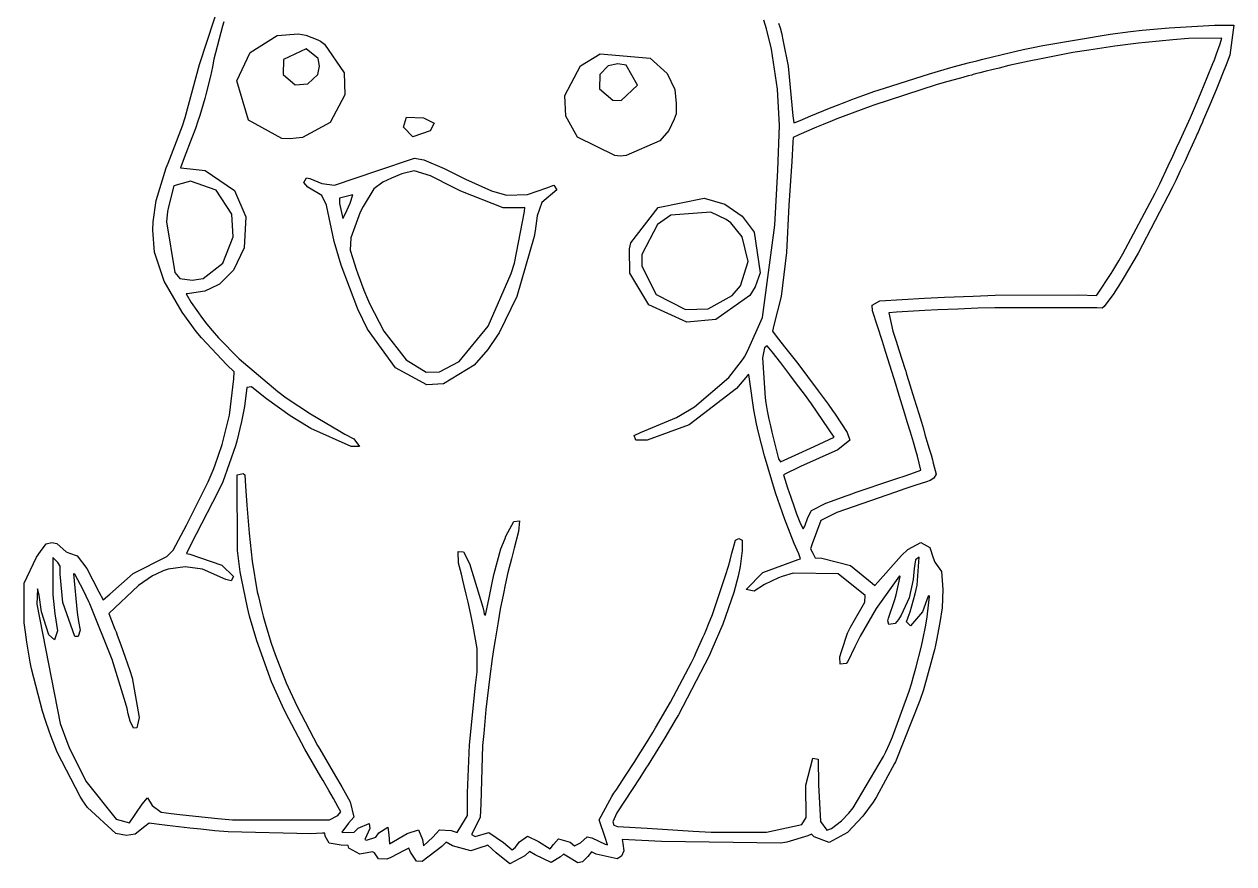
# Model space of a CAD drawing. Extents: x 3.8 to 19.3, y 2.4 to 20.
# Drawn here: x 3.84 to 19.3, y 2.39 to 13.12 of the extents above; entities that cross this region are included whole.
import ezdxf

# ---------------------------------------------------------------- set-up
doc = ezdxf.new("R2010")
doc.units = 0

msp = doc.modelspace()

# ---------------------------------------------------------------- linework, layer by layer
at = {"layer": 'Vrstva 1'}
for p, q in [((6.082181, 12.602323), (6.456938, 13.740653)), ((6.395549, 13.150627), (6.377374, 13.094137)), ((13.326, 13.060902), (13.294132, 13.169693)), ((6.377374, 13.094137), (6.268563, 12.672124)), ((7.075805, 12.973857), (7.350325, 12.995261)), ((7.350325, 12.995261), (7.443376, 12.979995)), ((13.390725, 12.79839), (13.326, 13.060902)), ((13.483066, 13.130663), (13.500394, 13.074174)), ((13.500394, 13.074174), (13.518089, 13.007715)), ((13.518089, 13.007715), (13.542615, 12.898058)), ((16.85907, 12.844741), (17.716319, 12.990964)), ((17.716319, 12.990964), (17.977374, 13.024288)), ((17.977374, 13.024288), (18.125541, 13.04143)), ((18.125541, 13.04143), (18.471263, 13.0733)), ((18.471263, 13.0733), (19.051159, 13.107663)), ((19.051159, 13.107663), (19.298103, 13.105377)), ((19.298103, 13.105377), (19.247484, 12.721954)), ((6.729559, 12.75928), (7.075805, 12.973857)), ((7.443376, 12.979995), (7.593411, 12.920803)), ((7.593411, 12.920803), (7.630831, 12.901417)), ((7.630831, 12.901417), (7.681876, 12.865898)), ((7.681876, 12.865898), (7.933824, 12.496018)), ((13.542615, 12.898058), (13.603507, 12.582379)), ((16.735598, 12.820877), (16.85907, 12.844741)), ((17.779736, 12.836617), (17.4446, 12.788814)), ((18.079597, 12.874537), (17.779736, 12.836617)), ((18.171319, 12.885552), (18.079597, 12.874537)), ((18.520569, 12.917532), (18.171319, 12.885552)), ((18.718124, 12.934465), (18.520569, 12.917532)), ((19.144161, 12.942548), (18.718124, 12.934465)), ((19.078446, 12.741912), (19.125055, 12.870148)), ((19.125055, 12.870148), (19.144161, 12.942548)), ((6.561636, 12.39633), (6.729559, 12.75928)), ((7.444999, 12.805336), (7.155047, 12.669113)), ((7.599067, 12.681967), (7.444999, 12.805336)), ((7.615831, 12.582413), (7.599067, 12.681967)), ((10.95287, 12.585478), (11.200794, 12.74238)), ((11.200794, 12.74238), (11.841887, 12.686)), ((11.841887, 12.686), (12.057581, 12.490161)), ((13.4694, 12.289981), (13.390725, 12.79839)), ((16.014168, 12.652797), (16.091779, 12.672628)), ((16.091779, 12.672628), (16.44632, 12.757779)), ((16.44632, 12.757779), (16.608598, 12.794221)), ((16.608598, 12.794221), (16.735598, 12.820877)), ((16.837823, 12.677502), (16.682601, 12.645329)), ((17.239989, 12.755236), (16.837823, 12.677502)), ((17.4446, 12.788814), (17.239989, 12.755236)), ((19.049467, 12.665485), (19.078446, 12.741912)), ((19.247484, 12.721954), (19.201973, 12.599005)), ((5.901982, 11.927767), (6.082181, 12.602323)), ((6.248666, 12.575759), (6.223097, 12.456133)), ((6.268563, 12.672124), (6.248666, 12.575759)), ((7.155047, 12.669113), (7.153072, 12.476408)), ((7.595568, 12.474313), (7.615831, 12.582413)), ((10.751093, 12.206922), (10.95287, 12.585478)), ((11.304903, 12.587288), (11.196516, 12.476081)), ((11.426236, 12.61218), (11.304903, 12.587288)), ((11.535597, 12.596342), (11.426236, 12.61218)), ((11.677868, 12.340704), (11.535597, 12.596342)), ((13.603507, 12.582379), (13.663741, 11.949112)), ((15.409154, 12.484845), (15.712543, 12.573574)), ((15.712543, 12.573574), (15.793682, 12.595754)), ((15.793682, 12.595754), (15.839543, 12.607808)), ((15.839543, 12.607808), (15.920682, 12.628757)), ((15.920682, 12.628757), (16.014168, 12.652797)), ((16.132454, 12.518372), (16.054843, 12.499218)), ((16.206351, 12.53504), (16.132454, 12.518372)), ((16.301601, 12.558527), (16.206351, 12.53504)), ((16.425073, 12.589191), (16.301601, 12.558527)), ((16.682601, 12.645329), (16.425073, 12.589191)), ((18.959537, 12.439524), (19.029429, 12.61564)), ((19.029429, 12.61564), (19.049467, 12.665485)), ((19.201973, 12.599005), (19.155623, 12.482702)), ((6.223097, 12.456133), (6.166124, 12.220204)), ((6.709227, 11.891243), (6.561636, 12.39633)), ((7.153072, 12.476408), (7.306592, 12.343512)), ((7.466595, 12.355517), (7.595568, 12.474313)), ((7.933824, 12.496018), (7.941388, 12.216789)), ((11.196516, 12.476081), (11.192621, 12.29332)), ((12.057581, 12.490161), (12.157809, 12.286551)), ((14.834127, 12.303205), (15.409154, 12.484845)), ((15.599565, 12.374476), (15.493732, 12.343392)), ((15.835926, 12.439443), (15.599565, 12.374476)), ((15.902954, 12.458598), (15.835926, 12.439443)), ((15.950161, 12.469336), (15.902954, 12.458598)), ((15.969494, 12.475325), (15.950161, 12.469336)), ((15.999897, 12.485756), (15.969494, 12.475325)), ((16.054843, 12.499218), (15.999897, 12.485756)), ((18.881034, 12.250117), (18.959537, 12.439524)), ((19.116567, 12.386336), (19.072901, 12.280002)), ((19.155623, 12.482702), (19.116567, 12.386336)), ((6.166124, 12.220204), (6.152154, 12.17036)), ((7.306592, 12.343512), (7.466524, 12.355518)), ((7.466524, 12.355518), (7.466595, 12.355517)), ((7.941388, 12.216789), (7.753537, 11.86312)), ((11.192621, 12.29332), (11.362555, 12.149558)), ((11.47265, 12.143885), (11.677868, 12.340704)), ((12.157809, 12.286551), (12.173867, 12.10391)), ((13.494433, 11.82477), (13.4694, 12.289981)), ((14.558961, 12.206788), (14.664794, 12.244497)), ((14.664794, 12.244497), (14.700072, 12.256867)), ((15.493732, 12.343392), (14.699983, 12.0842)), ((14.700072, 12.256867), (14.7671, 12.27999)), ((14.7671, 12.27999), (14.834127, 12.303205)), ((18.806872, 12.074001), (18.881034, 12.250117)), ((19.072901, 12.280002), (18.993284, 12.090595)), ((6.152154, 12.17036), (6.086958, 11.951046)), ((10.765543, 11.94441), (10.751093, 12.206922)), ((11.362555, 12.149558), (11.472647, 12.143886)), ((11.472647, 12.143886), (11.47265, 12.143885)), ((12.173867, 12.10391), (12.173619, 11.974315)), ((14.1321, 12.044196), (14.256899, 12.094671)), ((14.654122, 12.068116), (14.227261, 11.908171)), ((14.256899, 12.094671), (14.30033, 12.11052)), ((14.30033, 12.11052), (14.334281, 12.123186)), ((14.334281, 12.123186), (14.41785, 12.155929)), ((14.41785, 12.155929), (14.558961, 12.206788)), ((14.699983, 12.0842), (14.654122, 12.068116)), ((18.742692, 11.927792), (18.806872, 12.074001)), ((18.993284, 12.090595), (18.925533, 11.932559)), ((5.864224, 11.81811), (5.901982, 11.927767)), ((6.086958, 11.951046), (6.064014, 11.881264)), ((8.68896, 11.801575), (8.729628, 11.931776)), ((8.729628, 11.931776), (8.946208, 11.92452)), ((8.946208, 11.92452), (9.07971, 11.853502)), ((10.912688, 11.677071), (10.765543, 11.94441)), ((12.148078, 11.903829), (12.078871, 11.758868)), ((12.173619, 11.974315), (12.148078, 11.903829)), ((13.663741, 11.949112), (13.674946, 11.860455)), ((13.758156, 11.889817), (13.895739, 11.947585)), ((13.895739, 11.947585), (14.1321, 12.044196)), ((14.227261, 11.908171), (14.167289, 11.884541)), ((18.612317, 11.635374), (18.742692, 11.927792)), ((18.925533, 11.932559), (18.908713, 11.893688)), ((5.746952, 11.509077), (5.864224, 11.81811)), ((6.031722, 11.788222), (5.986874, 11.668596)), ((6.064014, 11.881264), (6.031722, 11.788222)), ((7.13646, 11.656488), (6.709227, 11.891243)), ((7.753537, 11.86312), (7.400083, 11.669315)), ((8.807685, 11.681125), (8.68896, 11.801575)), ((9.029624, 11.754795), (8.807685, 11.681124)), ((9.07971, 11.853502), (9.029624, 11.754795)), ((12.078871, 11.758868), (11.964921, 11.628008)), ((13.471488, 11.253225), (13.494433, 11.82477)), ((13.674946, 11.860455), (13.703831, 11.866647)), ((13.703831, 11.866647), (13.758156, 11.889817)), ((13.9674, 11.804847), (13.738665, 11.704664)), ((14.050319, 11.837328), (13.9674, 11.804847)), ((14.167289, 11.884541), (14.050319, 11.837328)), ((18.870195, 11.804823), (18.84107, 11.740683)), ((18.899033, 11.868963), (18.870195, 11.804823)), ((18.908713, 11.893688), (18.899033, 11.868963)), ((5.986874, 11.668596), (5.888537, 11.411613)), ((7.237805, 11.652763), (7.136459, 11.656488)), ((7.136459, 11.656488), (7.13646, 11.656488)), ((7.400083, 11.669315), (7.237805, 11.652763)), ((8.807685, 11.681124), (8.807685, 11.681125)), ((11.390309, 11.439542), (10.912688, 11.677071)), ((11.964921, 11.628008), (11.53661, 11.439693)), ((13.665781, 11.610495), (13.652883, 11.362896)), ((13.666345, 11.672009), (13.665781, 11.610495)), ((13.738665, 11.704664), (13.666345, 11.672009)), ((18.567664, 11.538726), (18.612317, 11.635374)), ((18.81282, 11.673763), (18.718321, 11.469206)), ((18.831108, 11.715957), (18.81282, 11.673763)), ((18.84107, 11.740683), (18.831108, 11.715957)), ((5.682083, 11.34293), (5.746952, 11.509077)), ((11.390309, 11.439541), (11.390309, 11.439542)), ((11.458999, 11.433623), (11.390309, 11.439541)), ((11.53661, 11.439693), (11.458999, 11.433623)), ((18.518574, 11.432675), (18.567664, 11.538726)), ((18.718321, 11.469206), (18.671119, 11.366195)), ((5.531326, 10.86775), (5.658348, 11.283117)), ((5.658348, 11.283117), (5.682083, 11.34293)), ((5.888537, 11.411613), (5.84033, 11.282717)), ((5.84033, 11.282717), (5.965126, 11.270347)), ((8.350017, 11.243372), (8.829794, 11.406089)), ((8.829794, 11.406089), (8.949738, 11.386565)), ((8.949738, 11.386565), (9.210793, 11.274245)), ((13.652883, 11.362896), (13.613846, 10.804643)), ((18.351058, 11.080443), (18.460535, 11.309726)), ((18.460535, 11.309726), (18.518574, 11.432675)), ((18.671119, 11.366195), (18.614666, 11.246569)), ((5.965126, 11.270347), (6.157119, 11.248261)), ((6.157119, 11.248261), (6.529412, 10.994038)), ((7.41854, 11.095231), (7.448543, 11.154301)), ((7.448543, 11.154301), (7.492768, 11.147759)), ((7.492768, 11.147759), (7.64799, 11.082944)), ((7.80674, 11.063871), (8.350017, 11.243372)), ((8.537001, 11.149755), (8.42394, 11.099656)), ((8.670577, 11.204925), (8.537001, 11.149755)), ((8.826341, 11.246595), (8.670577, 11.204925)), ((9.033433, 11.180572), (8.826341, 11.246595)), ((9.330751, 11.033596), (9.033433, 11.180572)), ((9.210793, 11.274245), (9.480143, 11.138965)), ((9.480143, 11.138965), (9.814043, 10.988211)), ((13.433185, 10.548762), (13.471488, 11.253225)), ((18.614666, 11.246569), (18.556458, 11.12362)), ((5.757723, 11.054945), (5.687549, 10.784707)), ((5.969717, 11.113677), (5.757723, 11.054945)), ((6.296762, 10.997435), (5.969717, 11.113677)), ((6.496129, 10.692336), (6.296762, 10.997435)), ((6.529412, 10.994038), (6.676112, 10.655201)), ((7.468604, 11.036996), (7.41854, 11.095231)), ((7.647888, 10.930261), (7.468604, 11.036996)), ((7.64799, 11.082944), (7.80674, 11.063871)), ((8.309798, 11.016252), (8.173253, 10.790752)), ((8.42394, 11.099656), (8.309798, 11.016252)), ((9.422474, 10.986873), (9.330751, 11.033596)), ((9.962224, 10.773997), (9.422474, 10.986873)), ((9.814043, 10.988211), (10.004543, 10.933628)), ((10.274562, 10.944674), (10.522875, 11.028092)), ((10.650504, 11.004132), (10.455305, 10.839324)), ((10.522875, 11.028092), (10.608794, 11.060503)), ((10.608794, 11.060503), (10.650504, 11.004132)), ((18.510049, 11.027255), (18.077614, 10.193198)), ((18.292463, 10.960817), (18.351058, 11.080443)), ((18.556458, 11.12362), (18.510049, 11.027255)), ((5.492174, 10.595269), (5.531326, 10.86775)), ((7.704267, 10.804638), (7.647888, 10.930261)), ((8.043101, 10.936425), (7.870869, 10.894854)), ((7.870869, 10.894854), (7.871716, 10.826353)), ((7.871716, 10.826353), (7.91572, 10.635321)), ((7.943034, 10.693472), (8.007772, 10.832003)), ((8.007772, 10.832003), (8.043101, 10.936425)), ((10.004543, 10.933628), (10.274562, 10.944674)), ((10.455305, 10.839324), (10.399764, 10.670676)), ((11.944795, 10.775666), (12.533256, 10.897838)), ((12.533256, 10.897838), (12.793702, 10.820267)), ((12.793702, 10.820267), (13.014967, 10.667208)), ((17.879996, 10.18325), (18.292463, 10.960817)), ((5.676288, 10.724894), (5.662459, 10.595227)), ((5.687549, 10.784707), (5.676288, 10.724894)), ((6.512329, 10.401475), (6.496129, 10.692336)), ((7.804447, 10.34275), (7.704267, 10.804638)), ((7.91572, 10.635321), (7.943095, 10.693472)), ((7.943095, 10.693472), (7.943034, 10.693472)), ((8.13762, 10.716587), (8.01616, 10.389278)), ((8.173253, 10.790752), (8.13762, 10.716587)), ((10.222416, 10.771155), (9.962224, 10.773997)), ((10.107145, 10.067261), (10.234354, 10.723947)), ((10.23918, 10.77617), (10.222416, 10.771155)), ((10.234354, 10.723947), (10.23918, 10.77617)), ((10.399764, 10.670676), (10.371369, 10.47899)), ((11.596208, 10.326135), (11.944795, 10.775666)), ((12.106879, 10.678715), (11.934074, 10.55929)), ((12.614475, 10.717953), (12.106879, 10.678715)), ((12.813659, 10.622323), (12.614475, 10.717953)), ((13.014967, 10.667208), (13.171499, 10.462376)), ((13.613846, 10.804643), (13.585198, 10.199869)), ((5.485231, 10.488935), (5.492174, 10.595269)), ((5.662459, 10.595227), (5.769579, 9.944005)), ((6.676112, 10.655201), (6.655627, 10.262992)), ((11.934074, 10.55929), (11.736386, 10.174819)), ((12.872147, 10.580275), (12.813659, 10.622323)), ((13.015634, 10.400632), (12.872147, 10.580275)), ((13.275073, 9.370382), (13.433185, 10.548762)), ((5.510687, 10.206486), (5.485231, 10.488935)), ((6.380942, 10.065812), (6.512329, 10.401475)), ((8.01616, 10.389278), (8.007722, 10.2331)), ((10.357766, 10.405885), (10.136834, 9.638287)), ((10.371369, 10.47899), (10.357766, 10.405885)), ((13.094011, 10.088355), (13.015634, 10.400632)), ((13.171499, 10.462376), (13.246968, 9.943681)), ((5.633891, 9.834317), (5.510687, 10.206486)), ((6.655627, 10.262992), (6.519844, 9.973896)), ((7.892106, 10.040363), (7.804447, 10.34275)), ((8.007722, 10.2331), (8.036455, 10.136734)), ((11.575662, 10.249708), (11.596208, 10.326135)), ((11.58046, 9.938507), (11.575662, 10.249708)), ((13.585198, 10.199869), (13.515105, 9.638293)), ((6.128312, 9.869965), (6.380942, 10.065812)), ((8.036455, 10.136734), (8.085824, 9.987202)), ((10.065252, 9.934032), (10.107145, 10.067261)), ((11.736386, 10.174819), (11.736626, 10.028553)), ((12.997544, 9.774528), (13.094011, 10.088355)), ((17.751348, 9.967259), (17.829388, 10.096854)), ((17.829388, 10.096854), (17.879996, 10.18325)), ((18.077614, 10.193198), (17.885658, 9.867293)), ((5.769579, 9.944005), (5.832244, 9.87112)), ((6.519844, 9.973896), (6.340131, 9.79778)), ((8.106324, 9.475464), (7.892106, 10.040363)), ((8.085824, 9.987202), (8.105692, 9.930713)), ((8.105692, 9.930713), (8.183817, 9.721368)), ((9.771329, 9.261681), (10.065252, 9.934032)), ((11.823368, 9.530727), (11.58046, 9.938507)), ((11.736626, 10.028553), (11.916683, 9.665717)), ((13.246968, 9.943681), (13.182709, 9.76158)), ((17.557502, 9.670719), (17.730323, 9.934029)), ((17.730323, 9.934029), (17.751348, 9.967259)), ((5.860826, 9.438888), (5.633891, 9.834317)), ((5.832244, 9.87112), (5.989947, 9.846871)), ((5.989947, 9.846871), (6.12832, 9.869968)), ((6.12832, 9.869968), (6.128312, 9.869965)), ((6.321702, 9.788122), (6.152095, 9.709496)), ((6.340131, 9.79778), (6.321702, 9.788122)), ((12.89081, 9.651569), (12.997544, 9.774528)), ((13.182709, 9.76158), (13.114558, 9.650864)), ((17.826894, 9.770928), (17.801099, 9.73131)), ((17.885658, 9.867293), (17.826894, 9.770928)), ((5.954317, 9.679677), (5.914826, 9.675)), ((5.914826, 9.675), (5.977747, 9.56208)), ((6.152095, 9.709496), (5.954317, 9.679677)), ((8.183817, 9.721368), (8.230321, 9.608388)), ((8.230321, 9.608388), (8.254762, 9.551898)), ((10.136834, 9.638287), (9.91043, 9.174767)), ((11.916683, 9.665717), (12.290732, 9.472362)), ((12.583349, 9.481162), (12.89081, 9.651569)), ((13.114558, 9.650864), (12.682101, 9.344103)), ((13.515105, 9.638293), (13.421797, 9.274378)), ((14.67652, 9.527996), (14.774953, 9.585689)), ((14.774953, 9.585689), (15.345586, 9.618342)), ((15.345586, 9.618342), (15.603114, 9.631699)), ((15.603114, 9.631699), (15.970003, 9.644978)), ((15.970003, 9.644978), (16.248697, 9.654695)), ((16.248697, 9.654695), (17.310557, 9.659744)), ((17.310557, 9.659744), (17.54339, 9.653896)), ((17.54339, 9.653896), (17.557502, 9.670719)), ((17.766323, 9.677466), (17.641493, 9.512284)), ((17.801099, 9.73131), (17.766323, 9.677466)), ((6.042876, 9.192522), (5.860826, 9.438888)), ((5.977747, 9.56208), (6.123334, 9.3565)), ((8.23206, 9.2202), (8.106324, 9.475464)), ((8.254762, 9.551898), (8.437241, 9.195763)), ((12.307864, 9.309152), (11.823368, 9.530727)), ((12.290732, 9.472362), (12.583354, 9.481162)), ((12.583354, 9.481162), (12.583349, 9.481162)), ((14.682503, 9.455526), (14.67652, 9.527996)), ((14.745865, 9.259473), (14.682503, 9.455526)), ((14.989321, 9.441037), (14.891497, 9.43081)), ((14.891497, 9.43081), (14.94346, 9.196306)), ((15.349154, 9.461778), (14.989321, 9.441037)), ((15.518487, 9.468063), (15.349154, 9.461778)), ((15.772487, 9.478787), (15.518487, 9.468063)), ((16.027475, 9.488789), (15.772487, 9.478787)), ((16.246197, 9.495314), (16.027475, 9.488789)), ((17.547897, 9.494778), (16.246197, 9.495314)), ((17.615868, 9.491103), (17.547897, 9.494778)), ((17.641493, 9.512284), (17.615868, 9.491103)), ((6.123334, 9.3565), (6.178844, 9.284741)), ((6.178844, 9.284741), (6.243693, 9.205884)), ((12.682101, 9.344103), (12.307841, 9.309152)), ((12.307841, 9.309152), (12.307864, 9.309152)), ((13.086385, 8.940959), (13.275073, 9.370382)), ((13.421797, 9.274378), (13.402606, 9.197951)), ((6.109661, 9.112257), (6.042876, 9.192522)), ((6.243693, 9.205884), (6.327169, 9.110566)), ((8.58959, 8.728729), (8.23206, 9.2202)), ((8.437241, 9.195763), (8.72222, 8.828704)), ((9.401294, 8.808002), (9.771329, 9.261681)), ((9.891662, 9.143231), (9.76924, 8.960408)), ((9.91043, 9.174767), (9.891662, 9.143231)), ((13.402606, 9.197951), (13.465112, 9.116593)), ((14.809246, 9.063419), (14.745865, 9.259473)), ((14.94346, 9.196306), (14.984617, 9.070034)), ((6.433864, 8.767655), (6.109661, 9.112257)), ((6.327169, 9.110566), (6.588684, 8.840774)), ((13.300333, 8.981935), (13.274707, 8.856678)), ((13.334979, 9.010067), (13.300333, 8.981935)), ((13.399794, 8.931781), (13.334979, 9.010067)), ((13.465112, 9.116593), (13.576593, 8.973707)), ((13.576593, 8.973707), (13.726512, 8.780977)), ((14.834364, 8.980346), (14.809246, 9.063419)), ((14.852116, 8.923856), (14.834364, 8.980346)), ((14.984617, 9.070034), (15.020097, 8.957054)), ((6.588684, 8.840774), (7.083859, 8.425407)), ((8.72222, 8.828704), (8.981348, 8.673708)), ((9.76924, 8.960408), (9.592244, 8.762145)), ((12.979231, 8.774314), (13.032058, 8.848811)), ((13.032058, 8.848811), (13.045435, 8.869247)), ((13.045435, 8.869247), (13.086385, 8.940959)), ((13.274707, 8.856678), (13.310157, 8.342344)), ((13.508991, 8.791391), (13.399794, 8.931781)), ((14.978853, 8.518458), (14.852116, 8.923856)), ((15.020097, 8.957054), (15.06015, 8.827459)), ((15.06015, 8.827459), (15.093509, 8.717802)), ((6.526594, 8.677935), (6.433864, 8.767655)), ((6.522248, 8.588216), (6.526594, 8.677935)), ((8.988545, 8.508532), (8.58959, 8.728729)), ((8.981348, 8.673708), (9.149211, 8.674611)), ((9.149194, 8.674612), (9.401294, 8.808002)), ((9.149211, 8.674611), (9.149194, 8.674612)), ((9.592244, 8.762145), (9.201011, 8.522423)), ((12.845971, 8.602072), (12.979231, 8.774314)), ((13.627567, 8.637679), (13.508991, 8.791391)), ((13.726512, 8.780977), (13.851929, 8.617443)), ((15.093509, 8.717802), (15.106717, 8.684904)), ((15.106717, 8.684904), (15.112785, 8.663619)), ((15.112785, 8.663619), (15.11936, 8.63338)), ((6.466452, 8.123005), (6.522248, 8.588216)), ((8.988551, 8.508532), (8.988545, 8.508532)), ((9.201011, 8.522423), (8.988551, 8.508532)), ((12.4068, 8.227976), (12.845971, 8.602072)), ((13.083287, 8.631613), (12.942822, 8.464578)), ((13.10228, 8.643647), (13.083287, 8.631613)), ((13.115968, 8.551685), (13.10228, 8.643647)), ((13.165058, 8.189485), (13.115968, 8.551685)), ((13.713038, 8.525252), (13.627567, 8.637679)), ((13.813664, 8.391569), (13.713038, 8.525252)), ((13.851929, 8.617443), (13.989334, 8.432069)), ((15.010456, 8.415447), (14.978853, 8.518458)), ((15.11936, 8.63338), (15.215025, 8.332341)), ((6.686231, 8.4769), (6.65635, 8.232664)), ((6.748151, 8.483546), (6.686231, 8.4769)), ((6.837028, 8.410987), (6.748151, 8.483546)), ((6.938786, 8.330855), (6.837028, 8.410987)), ((7.083859, 8.425407), (7.192768, 8.346305)), ((7.192768, 8.346305), (7.499704, 8.140704)), ((12.942822, 8.464578), (12.339894, 8.000768)), ((13.903927, 8.26924), (13.813664, 8.391569)), ((13.989334, 8.432069), (14.113929, 8.263319)), ((15.095459, 8.139643), (15.010456, 8.415447)), ((6.65635, 8.232664), (6.621738, 8.039934)), ((7.242175, 8.113827), (6.938786, 8.330855)), ((12.230558, 8.123018), (12.4068, 8.227976)), ((13.310157, 8.342344), (13.32012, 8.279208)), ((13.32012, 8.279208), (13.337222, 8.17952)), ((14.190904, 7.842219), (13.903927, 8.26924)), ((14.113929, 8.263319), (14.170814, 8.183609)), ((15.215025, 8.332341), (15.243366, 8.239299)), ((15.243366, 8.239299), (15.272694, 8.142934)), ((6.373412, 7.747513), (6.466452, 8.123005)), ((6.621738, 8.039934), (6.561433, 7.790714)), ((7.504924, 7.951243), (7.242175, 8.113827)), ((7.499704, 8.140704), (7.87489, 7.917628)), ((11.719144, 7.902658), (12.176437, 8.09423)), ((12.176437, 8.09423), (12.230558, 8.123018)), ((13.199929, 8.013369), (13.165058, 8.189485)), ((13.337222, 8.17952), (13.358897, 8.073186)), ((13.358897, 8.073186), (13.376705, 7.98679)), ((14.170814, 8.183609), (14.203617, 8.136367)), ((14.203617, 8.136367), (14.356706, 7.901691)), ((15.126669, 8.036632), (15.095459, 8.139643)), ((15.166339, 7.903714), (15.126669, 8.036632)), ((15.272694, 8.142934), (15.289176, 8.089767)), ((15.289176, 8.089767), (15.306279, 8.033277)), ((8.021814, 7.720543), (7.504924, 7.951243)), ((7.87489, 7.917628), (7.941918, 7.879555)), ((11.638755, 7.863014), (11.719144, 7.902658)), ((12.339894, 8.000768), (11.803672, 7.804259)), ((13.225442, 7.900389), (13.199929, 8.013369)), ((13.300462, 7.601325), (13.225442, 7.900389)), ((13.376705, 7.98679), (13.395049, 7.907039)), ((13.395049, 7.907039), (13.482756, 7.56625)), ((14.356706, 7.901691), (14.393065, 7.803816)), ((15.204258, 7.777443), (15.166339, 7.903714)), ((15.306279, 8.033277), (15.331905, 7.946881)), ((15.331905, 7.946881), (15.352507, 7.877099)), ((6.279867, 7.475032), (6.373412, 7.747513)), ((6.54354, 7.730901), (6.380198, 7.272336)), ((6.561433, 7.790714), (6.54354, 7.730901)), ((7.941918, 7.879555), (8.055532, 7.820591)), ((8.055532, 7.820591), (8.127134, 7.721841)), ((11.657354, 7.803073), (11.638755, 7.863014)), ((11.803672, 7.804259), (11.657354, 7.803073)), ((13.938011, 7.724353), (14.190904, 7.842219)), ((14.393065, 7.803816), (14.237843, 7.681034)), ((15.236256, 7.671109), (15.204258, 7.777443)), ((15.352507, 7.877099), (15.377766, 7.790703)), ((15.377766, 7.790703), (15.407097, 7.691015)), ((8.127134, 7.721841), (8.021814, 7.720543)), ((13.441299, 7.129468), (13.300462, 7.601325)), ((13.507704, 7.524902), (13.695576, 7.612075)), ((13.695576, 7.612075), (13.695582, 7.612075)), ((13.695582, 7.612075), (13.938011, 7.724353)), ((14.237843, 7.681034), (13.763357, 7.465929)), ((15.257705, 7.598004), (15.236256, 7.671109)), ((15.299101, 7.419013), (15.257705, 7.598004)), ((15.407097, 7.691015), (15.430296, 7.614588)), ((15.430296, 7.614588), (15.447765, 7.551452)), ((6.194292, 7.270762), (6.258023, 7.418542)), ((6.258023, 7.418542), (6.279867, 7.475032)), ((13.482756, 7.56625), (13.507704, 7.524902)), ((13.763357, 7.465929), (13.546399, 7.362224)), ((15.218592, 7.388877), (15.299101, 7.419013)), ((15.447765, 7.551452), (15.459026, 7.508253)), ((15.459026, 7.508253), (15.493762, 7.368508)), ((6.187518, 7.252782), (6.194292, 7.270762)), ((6.380198, 7.272336), (6.323268, 7.146065)), ((6.565583, 7.360192), (6.643276, 7.376279)), ((6.567841, 6.391753), (6.565583, 7.360192)), ((6.643276, 7.376279), (6.662636, 7.360601)), ((6.662636, 7.360601), (6.671526, 7.215116)), ((13.546399, 7.362224), (13.595497, 7.195936)), ((14.802315, 7.248971), (14.992815, 7.313311)), ((14.992815, 7.313311), (15.098648, 7.348847)), ((15.098648, 7.348847), (15.218592, 7.388877)), ((15.371275, 7.272708), (15.236235, 7.22612)), ((15.418366, 7.289224), (15.371275, 7.272708)), ((15.465006, 7.316636), (15.418366, 7.289224)), ((15.493762, 7.368508), (15.465006, 7.316636)), ((5.916957, 6.717404), (6.187518, 7.252782)), ((6.323268, 7.146065), (5.967866, 6.462322)), ((6.671526, 7.215116), (6.688205, 6.973265)), ((13.560634, 6.790528), (13.441299, 7.129468)), ((13.595497, 7.195936), (13.637886, 7.072987)), ((14.97518, 7.138943), (14.22712, 6.878277)), ((14.38251, 7.106226), (14.417787, 7.119064)), ((14.417787, 7.119064), (14.474232, 7.137341)), ((14.474232, 7.137341), (14.601232, 7.181226)), ((14.601232, 7.181226), (14.802315, 7.248971)), ((15.095124, 7.179251), (14.97518, 7.138943)), ((15.236235, 7.22612), (15.095124, 7.179251)), ((6.688205, 6.973265), (6.716174, 6.615655)), ((13.637886, 7.072987), (13.680183, 6.950038)), ((13.900729, 6.905188), (14.086177, 6.996537)), ((14.086177, 6.996537), (14.156732, 7.023624)), ((14.156732, 7.023624), (14.332971, 7.087689)), ((14.332971, 7.087689), (14.38251, 7.106226)), ((13.680183, 6.950038), (13.711767, 6.863641)), ((13.711767, 6.863641), (13.74383, 6.777245)), ((13.816435, 6.704645), (13.856908, 6.813125)), ((13.856908, 6.813125), (13.900729, 6.905188)), ((14.22712, 6.878277), (14.022746, 6.778382)), ((5.746791, 6.398402), (5.916957, 6.717404)), ((9.997333, 6.575095), (10.099452, 6.765814)), ((10.099452, 6.765814), (10.173721, 6.77388)), ((10.173721, 6.77388), (10.159892, 6.634317)), ((13.577229, 6.74733), (13.560634, 6.790528)), ((13.680268, 6.484818), (13.577229, 6.74733)), ((13.74383, 6.777245), (13.760566, 6.734047)), ((13.760566, 6.734047), (13.796179, 6.669587)), ((13.796179, 6.669587), (13.816414, 6.70465)), ((13.816414, 6.70465), (13.816435, 6.704645)), ((14.022746, 6.778382), (13.912027, 6.476876)), ((4.126368, 6.478363), (4.195537, 6.495647)), ((4.195537, 6.495647), (4.259088, 6.484886)), ((6.716174, 6.615655), (6.754547, 6.25551)), ((9.93508, 6.415002), (9.987342, 6.546483)), ((9.987342, 6.546483), (9.997333, 6.575095)), ((10.159892, 6.634317), (10.103357, 6.424972)), ((12.908817, 6.448265), (12.932806, 6.524693)), ((12.932806, 6.524693), (12.975252, 6.544629)), ((12.975252, 6.544629), (13.016629, 6.527001)), ((13.016629, 6.527001), (13.01804, 6.394083)), ((15.132797, 6.406253), (15.297942, 6.494757)), ((15.297942, 6.494757), (15.414689, 6.430162)), ((4.000356, 6.307369), (4.052493, 6.381788)), ((4.052493, 6.381788), (4.126368, 6.478363)), ((4.259088, 6.484886), (4.380091, 6.376186)), ((4.380091, 6.376186), (4.421188, 6.357407)), ((4.421188, 6.357407), (4.522469, 6.324456)), ((5.664478, 6.315338), (5.746791, 6.398402)), ((5.967866, 6.462322), (5.915996, 6.354792)), ((5.915996, 6.354792), (5.959933, 6.345403)), ((5.959933, 6.345403), (6.370967, 6.20556)), ((6.603694, 6.119272), (6.567841, 6.391753)), ((9.393584, 6.232869), (9.386443, 6.381262)), ((9.386443, 6.381262), (9.456248, 6.376411)), ((9.456248, 6.376411), (9.533916, 6.225187)), ((9.849189, 6.099323), (9.93508, 6.415002)), ((10.103357, 6.424972), (10.068286, 6.288732)), ((12.861799, 6.268826), (12.88655, 6.358546)), ((12.88655, 6.358546), (12.908817, 6.448265)), ((13.01804, 6.394083), (12.991285, 6.189074)), ((13.740184, 6.349735), (13.680268, 6.484818)), ((13.761435, 6.288518), (13.740184, 6.349735)), ((13.912027, 6.476876), (13.890662, 6.415795)), ((13.890662, 6.415795), (13.919393, 6.35725)), ((13.919393, 6.35725), (13.94812, 6.298704)), ((15.052951, 6.328611), (15.132797, 6.406253)), ((15.414689, 6.430162), (15.45492, 6.300257)), ((3.844335, 5.976389), (4.000356, 6.307369)), ((4.209773, 6.304122), (4.208645, 5.825933)), ((4.271905, 6.239171), (4.209773, 6.304122)), ((4.302842, 6.192371), (4.271905, 6.239171)), ((4.304253, 6.08936), (4.302842, 6.192371)), ((4.522469, 6.324456), (4.644999, 6.161477)), ((5.235018, 6.098457), (5.664478, 6.315338)), ((5.901615, 6.185114), (5.682893, 6.155401)), ((6.120337, 6.154613), (5.901615, 6.185114)), ((6.370967, 6.20556), (6.516108, 6.059351)), ((6.754547, 6.25551), (6.822278, 5.866727)), ((9.429254, 6.089355), (9.393584, 6.232869)), ((9.533916, 6.225187), (9.701536, 5.670663)), ((10.068286, 6.288732), (10.024863, 6.112616)), ((12.804869, 6.072773), (12.840548, 6.192399)), ((12.840548, 6.192399), (12.861799, 6.268826)), ((12.991285, 6.189074), (12.967325, 6.065744)), ((13.282175, 6.110261), (13.731362, 6.278304)), ((13.731362, 6.278304), (13.761435, 6.288518)), ((13.94812, 6.298704), (14.035231, 6.294654)), ((14.035231, 6.294654), (14.3991, 6.202503)), ((14.3991, 6.202503), (14.679115, 5.977962)), ((14.749941, 5.986828), (15.052951, 6.328611)), ((15.232004, 6.272219), (15.213321, 6.163209)), ((15.279508, 6.306675), (15.232004, 6.272219)), ((15.253261, 5.949824), (15.279508, 6.306675)), ((15.45492, 6.300257), (15.480376, 6.24519)), ((15.480376, 6.24519), (15.562732, 6.123038)), ((4.335416, 5.728665), (4.304253, 6.08936)), ((4.490299, 6.088978), (4.475369, 6.093911)), ((4.475369, 6.093911), (4.521555, 5.600902)), ((4.601898, 5.883351), (4.490299, 6.088978)), ((4.644999, 6.161477), (4.797574, 5.865854)), ((4.938335, 5.835297), (5.235018, 6.098457)), ((5.484886, 6.069434), (5.305435, 5.946848)), ((5.530716, 6.092957), (5.484886, 6.069434)), ((5.621052, 6.133023), (5.530716, 6.092957)), ((5.682893, 6.155401), (5.621052, 6.133023)), ((6.417968, 6.022714), (6.120337, 6.154613)), ((6.516108, 6.059351), (6.487321, 6.005749)), ((6.618116, 6.036199), (6.603694, 6.119272)), ((6.696226, 5.665341), (6.618116, 6.036199)), ((9.446836, 6.012927), (9.429254, 6.089355)), ((9.827655, 6.002958), (9.849189, 6.099323)), ((10.024863, 6.112616), (9.9898, 5.956438)), ((12.636913, 5.574333), (12.804869, 6.072773)), ((12.967325, 6.065744), (12.911512, 5.856781)), ((13.066625, 5.895318), (13.282175, 6.110261)), ((13.481513, 6.042867), (13.302559, 5.959651)), ((13.528536, 6.060238), (13.481513, 6.042867)), ((13.669873, 6.103377), (13.528536, 6.060238)), ((14.244017, 6.096), (13.669873, 6.103377)), ((14.589028, 5.819325), (14.244017, 6.096)), ((15.028584, 6.06945), (14.727439, 5.652392)), ((14.98581, 5.826875), (15.035103, 6.059304)), ((15.035103, 6.059304), (15.028584, 6.06945)), ((15.213321, 6.163209), (15.201976, 6.022149)), ((15.562732, 6.123038), (15.581753, 5.893307)), ((3.84377, 5.471045), (3.844335, 5.976389)), ((4.01438, 5.903275), (4.004756, 5.707222)), ((4.035998, 5.820525), (4.01438, 5.903275)), ((4.670452, 5.737571), (4.601898, 5.883351)), ((5.305435, 5.946848), (4.924421, 5.58732)), ((6.487321, 6.005749), (6.417968, 6.022714)), ((9.4636, 5.943146), (9.446836, 6.012927)), ((9.489, 5.836812), (9.4636, 5.943146)), ((9.782977, 5.79029), (9.827655, 6.002958)), ((9.9898, 5.956438), (9.965839, 5.843458)), ((13.169424, 5.872027), (13.066625, 5.895318)), ((13.302559, 5.959651), (13.169424, 5.872027)), ((14.679115, 5.977962), (14.713882, 5.945212)), ((14.713882, 5.945212), (14.749941, 5.986828)), ((15.201976, 6.022149), (15.150154, 5.790322)), ((15.225519, 5.840167), (15.253261, 5.949824)), ((15.581753, 5.893307), (15.572835, 5.660702)), ((4.066275, 5.610857), (4.035998, 5.820525)), ((4.208645, 5.825933), (4.236556, 5.584274)), ((4.489204, 5.295961), (4.335416, 5.728665)), ((4.680584, 5.71324), (4.670452, 5.737571)), ((4.797574, 5.865854), (4.852743, 5.761142)), ((4.852743, 5.761142), (4.938335, 5.835297)), ((6.822278, 5.866727), (6.835345, 5.806914)), ((6.835345, 5.806914), (6.874701, 5.63898)), ((9.514005, 5.733801), (9.489, 5.836812)), ((9.54906, 5.5743), (9.514005, 5.733801)), ((9.739212, 5.56557), (9.782977, 5.79029)), ((9.965839, 5.843458), (9.927053, 5.644082)), ((12.911512, 5.856781), (12.767968, 5.451383)), ((14.4004, 5.414831), (14.581945, 5.733833)), ((14.581945, 5.733833), (14.589028, 5.819325)), ((14.886064, 5.527481), (14.967889, 5.767062)), ((14.967889, 5.767062), (14.98581, 5.826875)), ((15.150154, 5.790322), (15.049231, 5.567685)), ((15.162453, 5.607561), (15.225519, 5.840167)), ((15.394965, 5.808313), (15.319524, 5.607561)), ((15.380966, 5.547749), (15.409076, 5.8073)), ((15.40202, 5.816907), (15.394965, 5.808313)), ((15.409076, 5.8073), (15.40202, 5.816907)), ((4.004756, 5.707222), (4.303942, 4.181992)), ((4.160495, 5.315116), (4.066275, 5.610857)), ((4.236556, 5.584274), (4.267889, 5.368283)), ((4.521555, 5.600902), (4.538855, 5.484403)), ((4.968281, 4.999449), (4.680584, 5.71324)), ((4.924421, 5.58732), (4.958691, 5.497332)), ((6.722924, 5.555684), (6.696226, 5.665341)), ((6.874701, 5.63898), (6.896742, 5.554371)), ((9.580767, 5.424768), (9.54906, 5.5743)), ((9.701536, 5.670663), (9.715873, 5.614843)), ((9.715873, 5.614843), (9.722166, 5.580344)), ((9.722166, 5.580344), (9.739212, 5.56557)), ((9.927053, 5.644082), (9.898224, 5.481258)), ((12.586486, 5.451384), (12.636913, 5.574333)), ((14.727439, 5.652392), (14.525334, 5.298529)), ((15.049231, 5.567685), (15.014185, 5.509831)), ((15.137702, 5.541102), (15.162453, 5.607561)), ((15.319524, 5.607561), (15.167398, 5.431445)), ((15.572835, 5.660702), (15.542894, 5.474618)), ((3.859179, 5.348354), (3.84377, 5.471045)), ((4.538855, 5.484403), (4.557482, 5.375281)), ((4.958691, 5.497332), (5.001877, 5.388231)), ((6.814319, 5.238694), (6.722924, 5.555684)), ((6.896742, 5.554371), (6.921239, 5.464652)), ((6.921239, 5.464652), (6.980923, 5.265276)), ((9.630371, 5.142318), (9.580767, 5.424768)), ((9.898224, 5.481258), (9.860452, 5.251975)), ((12.555063, 5.374956), (12.586486, 5.451384)), ((12.767968, 5.451383), (12.631237, 5.129058)), ((14.364442, 5.335081), (14.4004, 5.414831)), ((14.875848, 5.493062), (14.886064, 5.527481)), ((14.889338, 5.448532), (14.875848, 5.493062)), ((14.972729, 5.458325), (14.889338, 5.448532)), ((15.014185, 5.509831), (14.972729, 5.458325)), ((15.114955, 5.480024), (15.137702, 5.541102)), ((15.167398, 5.431445), (15.114955, 5.480024)), ((15.324821, 5.252008), (15.363074, 5.438092)), ((15.363074, 5.438092), (15.380966, 5.547749)), ((15.542894, 5.474618), (15.500135, 5.245335)), ((3.876846, 5.222083), (3.859179, 5.348354)), ((4.229729, 5.25198), (4.160495, 5.315116)), ((4.267889, 5.368283), (4.229729, 5.25198)), ((4.532167, 5.293533), (4.489204, 5.295961)), ((4.557482, 5.375281), (4.532167, 5.293533)), ((5.001877, 5.388231), (5.017004, 5.355335)), ((5.017004, 5.355335), (5.023213, 5.339725)), ((5.023213, 5.339725), (5.033175, 5.309486)), ((5.033175, 5.309486), (5.079832, 5.188856)), ((6.980923, 5.265276), (6.999042, 5.208786)), ((12.426841, 5.082806), (12.515552, 5.281914)), ((12.515552, 5.281914), (12.534066, 5.325112)), ((12.534066, 5.325112), (12.555063, 5.374956)), ((14.284229, 5.102129), (14.364442, 5.335081)), ((14.525334, 5.298529), (14.456655, 5.162289)), ((3.898239, 5.092488), (3.876846, 5.222083)), ((5.079832, 5.188856), (5.134942, 5.031345)), ((7.0045, 4.716993), (6.814319, 5.238694)), ((6.999042, 5.208786), (7.050596, 5.0659)), ((9.630509, 4.843254), (9.630371, 5.142318)), ((9.845635, 5.15561), (9.824525, 5.012724)), ((9.860452, 5.251975), (9.845635, 5.15561)), ((12.631237, 5.129058), (12.594314, 5.049308)), ((14.265799, 5.035255), (14.284229, 5.102129)), ((14.456655, 5.162289), (14.364834, 4.974416)), ((15.236714, 4.889807), (15.306392, 5.172257)), ((15.306392, 5.172257), (15.324821, 5.252008)), ((15.472646, 5.122386), (15.458535, 5.065896)), ((15.487209, 5.182199), (15.472646, 5.122386)), ((15.500135, 5.245335), (15.487209, 5.182199)), ((3.92028, 4.966217), (3.898239, 5.092488)), ((3.936423, 4.879821), (3.92028, 4.966217)), ((5.139697, 4.444518), (4.968281, 4.999449)), ((5.134942, 5.031345), (5.194919, 4.858552)), ((7.050596, 5.0659), (7.192844, 4.700377)), ((9.824525, 5.012724), (9.792501, 4.783441)), ((12.101738, 4.453838), (12.367814, 4.962912)), ((12.594314, 5.049308), (12.202999, 4.295001)), ((12.367814, 4.962912), (12.406634, 5.039608)), ((12.406634, 5.039608), (12.426841, 5.082806)), ((14.269158, 4.940089), (14.265799, 5.035255)), ((14.346828, 4.948587), (14.269158, 4.940089)), ((14.364834, 4.974416), (14.346828, 4.948587)), ((15.441602, 4.999437), (15.331914, 4.613976)), ((15.458535, 5.065896), (15.441602, 4.999437)), ((4.077901, 4.341505), (3.936423, 4.879821)), ((5.194919, 4.858552), (5.223672, 4.766842)), ((9.608552, 4.673784), (9.630509, 4.843254)), ((15.178729, 4.690431), (15.21123, 4.800088)), ((15.21123, 4.800088), (15.236714, 4.889807)), ((5.223672, 4.766842), (5.312372, 4.257602)), ((7.142134, 4.403043), (7.0045, 4.716993)), ((7.192844, 4.700377), (7.240014, 4.59072)), ((9.531658, 3.909509), (9.608552, 4.673784)), ((9.792501, 4.783441), (9.743725, 4.361428)), ((15.14848, 4.594066), (15.178729, 4.690431)), ((7.240014, 4.59072), (7.330562, 4.39799)), ((14.936528, 4.012552), (15.14848, 4.594066)), ((15.331914, 4.613976), (15.287938, 4.477736)), ((4.120573, 4.208588), (4.077901, 4.341505)), ((5.157421, 4.374737), (5.139697, 4.444518)), ((5.173931, 4.304955), (5.157421, 4.374737)), ((7.182286, 4.321563), (7.142134, 4.403043)), ((7.330562, 4.39799), (7.592027, 3.901779)), ((9.743725, 4.361428), (9.715124, 4.055718)), ((11.909519, 4.125533), (12.101738, 4.453838)), ((15.287938, 4.477736), (14.974869, 3.694408)), ((4.16322, 4.085157), (4.120573, 4.208588)), ((4.303942, 4.181992), (4.402164, 3.91948)), ((5.195718, 4.211913), (5.173931, 4.304955)), ((5.238311, 4.124219), (5.195718, 4.211913)), ((5.312372, 4.257602), (5.282651, 4.127758)), ((7.427771, 3.853029), (7.182286, 4.321563)), ((12.174918, 4.24848), (12.029342, 3.99926)), ((12.202999, 4.295001), (12.174918, 4.24848)), ((4.183653, 4.026715), (4.16322, 4.085157)), ((4.266014, 3.816481), (4.183653, 4.026715)), ((5.282651, 4.127758), (5.238311, 4.124219)), ((9.715124, 4.055718), (9.700872, 3.902863)), ((11.828587, 3.989292), (11.874168, 4.06572)), ((11.874168, 4.06572), (11.909519, 4.125533)), ((4.402164, 3.91948), (4.419775, 3.876223)), ((4.419775, 3.876223), (4.631602, 3.447623)), ((7.592027, 3.901779), (7.619572, 3.853538)), ((9.507217, 3.297791), (9.531658, 3.909509)), ((9.700872, 3.902863), (9.676008, 3.154273)), ((11.671679, 3.739835), (11.771758, 3.899573)), ((11.771758, 3.899573), (11.828587, 3.989292)), ((12.029342, 3.99926), (11.81384, 3.653837)), ((14.851819, 3.819822), (14.897452, 3.922833)), ((14.897452, 3.922833), (14.936528, 4.012552)), ((4.557276, 3.250919), (4.266014, 3.816481)), ((7.634648, 3.499433), (7.427771, 3.853029)), ((7.619572, 3.853538), (7.820655, 3.510765)), ((11.644755, 3.696873), (11.671679, 3.739835)), ((13.82879, 3.394487), (13.921612, 3.737385)), ((13.921612, 3.737385), (13.988547, 3.728323)), ((13.988547, 3.728323), (13.992159, 3.397948)), ((14.435389, 3.105882), (14.823992, 3.760009)), ((14.823992, 3.760009), (14.851819, 3.819822)), ((11.524037, 3.510789), (11.644755, 3.696873)), ((11.78717, 3.610476), (11.709102, 3.489242)), ((11.81384, 3.653837), (11.78717, 3.610476)), ((14.964596, 3.672556), (14.731763, 3.243634)), ((14.974869, 3.694408), (14.964596, 3.672556)), ((4.631602, 3.447623), (5.019691, 2.961375)), ((7.661995, 3.454453), (7.634648, 3.499433)), ((7.684037, 3.416356), (7.661995, 3.454453)), ((7.736189, 3.328005), (7.684037, 3.416356)), ((7.820655, 3.510765), (7.903583, 3.371202)), ((11.413383, 3.341477), (11.524037, 3.510789)), ((11.709102, 3.489242), (11.4156, 3.038931)), ((4.594786, 3.192629), (4.557276, 3.250919)), ((7.795819, 3.224994), (7.736189, 3.328005)), ((7.903583, 3.371202), (8.010556, 3.181795)), ((9.505806, 3.008398), (9.507217, 3.297791)), ((11.324548, 3.204085), (11.35215, 3.24931)), ((11.35215, 3.24931), (11.378594, 3.290337)), ((11.378594, 3.290337), (11.413383, 3.341477)), ((13.834801, 2.979355), (13.82879, 3.394487)), ((13.992159, 3.397948), (14.018463, 2.931028)), ((4.654098, 3.10989), (4.594786, 3.192629)), ((5.015638, 2.778272), (4.654098, 3.10989)), ((5.187176, 2.911968), (5.351161, 3.15139)), ((5.351161, 3.15139), (5.417263, 3.231633)), ((5.417263, 3.231633), (5.479131, 3.136203)), ((5.479131, 3.136203), (5.594921, 3.049442)), ((7.857073, 3.113464), (7.795819, 3.224994)), ((7.888809, 3.051779), (7.857073, 3.113464)), ((8.010556, 3.181795), (8.055252, 2.986973)), ((9.676008, 3.154273), (9.668868, 2.98148)), ((11.189872, 2.951614), (11.324548, 3.204085)), ((14.381287, 3.035662), (14.435389, 3.105882)), ((14.690172, 3.175762), (14.56031, 2.996585)), ((14.731763, 3.243634), (14.690172, 3.175762)), ((5.019691, 2.961375), (5.187176, 2.911968)), ((5.594921, 3.049442), (5.721718, 3.032088)), ((5.721718, 3.032088), (5.831079, 3.018728)), ((5.831079, 3.018728), (5.951023, 3.005249)), ((5.951023, 3.005249), (6.317912, 2.969762)), ((6.317912, 2.969762), (6.504884, 2.95282)), ((6.504884, 2.95282), (7.743134, 2.953243)), ((7.743134, 2.953243), (7.851874, 3.0089)), ((7.851874, 3.0089), (7.888809, 3.051779)), ((8.055252, 2.986973), (7.98646, 2.907901)), ((9.374906, 2.790916), (9.482777, 2.96571)), ((9.482777, 2.96571), (9.505806, 3.008398)), ((9.668868, 2.98148), (9.557342, 2.76383)), ((11.26765, 2.727457), (11.189872, 2.951614)), ((11.4156, 3.038931), (11.363079, 2.924029)), ((13.780199, 2.89255), (13.834801, 2.979355)), ((14.158608, 2.841217), (14.286037, 2.938595)), ((14.286037, 2.938595), (14.381287, 3.035662)), ((14.56031, 2.996585), (14.362949, 2.787782)), ((5.384324, 2.86472), (5.262808, 2.768973)), ((5.438459, 2.909356), (5.384324, 2.86472)), ((5.534627, 2.895315), (5.438459, 2.909356)), ((5.668846, 2.878989), (5.534627, 2.895315)), ((5.958124, 2.846277), (5.668846, 2.878989)), ((6.099235, 2.830455), (5.958124, 2.846277)), ((6.279152, 2.812709), (6.099235, 2.830455)), ((6.448485, 2.799374), (6.279152, 2.812709)), ((7.499765, 2.774101), (6.448485, 2.799374)), ((7.654612, 2.782243), (7.499765, 2.774101)), ((7.685986, 2.783062), (7.654612, 2.782243)), ((7.68768, 2.742025), (7.685986, 2.783062)), ((7.98646, 2.907901), (7.9001, 2.791949)), ((7.9001, 2.791949), (7.983455, 2.790171)), ((7.983455, 2.790171), (8.059821, 2.794992)), ((8.059821, 2.794992), (8.108823, 2.84389)), ((8.108823, 2.84389), (8.252353, 2.904822)), ((8.259211, 2.842662), (8.196518, 2.700031)), ((8.252353, 2.904822), (8.259211, 2.842662)), ((8.337635, 2.72838), (8.375249, 2.786906)), ((8.375249, 2.786906), (8.491855, 2.855872)), ((8.491855, 2.855872), (8.504584, 2.761169)), ((8.737412, 2.777936), (8.88233, 2.824374)), ((8.88233, 2.824374), (8.933931, 2.69958)), ((9.062559, 2.730204), (9.14796, 2.824057)), ((9.14796, 2.824057), (9.298946, 2.815839)), ((9.298946, 2.815839), (9.374906, 2.790916)), ((9.606339, 2.740549), (9.779443, 2.787896)), ((9.779443, 2.787896), (9.968983, 2.663729)), ((11.363079, 2.924029), (11.377867, 2.884415)), ((11.377867, 2.884415), (11.424642, 2.865949)), ((11.424642, 2.865949), (11.803697, 2.846425)), ((11.803697, 2.846425), (12.392835, 2.806496)), ((12.392835, 2.806496), (12.618613, 2.792647)), ((12.618613, 2.792647), (13.327696, 2.795861)), ((13.327696, 2.795861), (13.780199, 2.89255)), ((14.018463, 2.931028), (14.098193, 2.819619)), ((14.098193, 2.819619), (14.158608, 2.841217)), ((14.362949, 2.787782), (14.128936, 2.663647)), ((5.150264, 2.749973), (5.015638, 2.778272)), ((5.262808, 2.768973), (5.150264, 2.749973)), ((7.739033, 2.654027), (7.68768, 2.742025)), ((7.894427, 2.627623), (7.739033, 2.654027)), ((7.98211, 2.623561), (7.894427, 2.627623)), ((8.196518, 2.700031), (8.215766, 2.692301)), ((8.215766, 2.692301), (8.337635, 2.72838)), ((8.504584, 2.761169), (8.510031, 2.644341)), ((8.510031, 2.644341), (8.737412, 2.777936)), ((8.933931, 2.69958), (8.944909, 2.618615)), ((8.944909, 2.618615), (9.062559, 2.730204)), ((9.233359, 2.66676), (9.181673, 2.611931)), ((9.316809, 2.620129), (9.233359, 2.66676)), ((9.557342, 2.76383), (9.606339, 2.740549)), ((9.968983, 2.663729), (10.07945, 2.567042)), ((10.115715, 2.598642), (10.172238, 2.670085)), ((10.172238, 2.670085), (10.274981, 2.743166)), ((10.274981, 2.743166), (10.413654, 2.673488)), ((10.413654, 2.673488), (10.563099, 2.580366)), ((10.563099, 2.580366), (10.607617, 2.636323)), ((10.607617, 2.636323), (10.668374, 2.709427)), ((10.668374, 2.709427), (10.819456, 2.666997)), ((10.819456, 2.666997), (10.87426, 2.618902)), ((10.87426, 2.618902), (10.952978, 2.65606)), ((10.952978, 2.65606), (11.036171, 2.73521)), ((11.036171, 2.73521), (11.096143, 2.722126)), ((11.096143, 2.722126), (11.266408, 2.641283)), ((11.266408, 2.641283), (11.29747, 2.63018)), ((11.29747, 2.63018), (11.26765, 2.727457)), ((11.987152, 2.673064), (11.48185, 2.698077)), ((11.48185, 2.698077), (11.493647, 2.647157)), ((11.493647, 2.647157), (11.506093, 2.556733)), ((13.511152, 2.653085), (11.987152, 2.673064)), ((13.588763, 2.667019), (13.511152, 2.653085)), ((13.856549, 2.747205), (13.588763, 2.667019)), ((13.902083, 2.767431), (13.856549, 2.747205)), ((13.937688, 2.732596), (13.902083, 2.767431)), ((14.128936, 2.663647), (13.937688, 2.732596)), ((7.990492, 2.588381), (7.98211, 2.623561)), ((8.133672, 2.511067), (7.990492, 2.588381)), ((8.295134, 2.544142), (8.133672, 2.511067)), ((8.318813, 2.529582), (8.295134, 2.544142)), ((8.36933, 2.45407), (8.318813, 2.529582)), ((8.700371, 2.560425), (8.529934, 2.470365)), ((8.758526, 2.590331), (8.700371, 2.560425)), ((8.778168, 2.537164), (8.758526, 2.590331)), ((8.857831, 2.424929), (8.778168, 2.537164)), ((9.181673, 2.611931), (8.92828, 2.420221)), ((9.549456, 2.557201), (9.316809, 2.620129)), ((9.690567, 2.600482), (9.549456, 2.557201)), ((9.732423, 2.615984), (9.690567, 2.600482)), ((9.767224, 2.626906), (9.732423, 2.615984)), ((9.873534, 2.528482), (9.767224, 2.626906)), ((10.0504, 2.38946), (9.873534, 2.528482)), ((10.241261, 2.48996), (10.05042, 2.389436)), ((10.07945, 2.567042), (10.115529, 2.59861)), ((10.115529, 2.59861), (10.115715, 2.598642)), ((10.299433, 2.546867), (10.241261, 2.48996)), ((10.372446, 2.505576), (10.299433, 2.546867)), ((10.575637, 2.40467), (10.372446, 2.505576)), ((10.696705, 2.47741), (10.575637, 2.40467)), ((10.73607, 2.513883), (10.696705, 2.47741)), ((10.778476, 2.486138), (10.73607, 2.513883)), ((10.918865, 2.403678), (10.778476, 2.486138)), ((11.046528, 2.484947), (10.975296, 2.414467)), ((11.090778, 2.540466), (11.046528, 2.484947)), ((11.152249, 2.514586), (11.090778, 2.540466)), ((11.41977, 2.45332), (11.152249, 2.514586)), ((11.475489, 2.487151), (11.41977, 2.45332)), ((11.506093, 2.556733), (11.475489, 2.487151)), ((8.478877, 2.447195), (8.36933, 2.45407)), ((8.529934, 2.470365), (8.478877, 2.447195)), ((8.92828, 2.420221), (8.857831, 2.424929)), ((10.05042, 2.389436), (10.0504, 2.38946)), ((10.975296, 2.414467), (10.918865, 2.403678))]:
    msp.add_line(p, q, dxfattribs=at)

doc.saveas('drawing.dxf')
